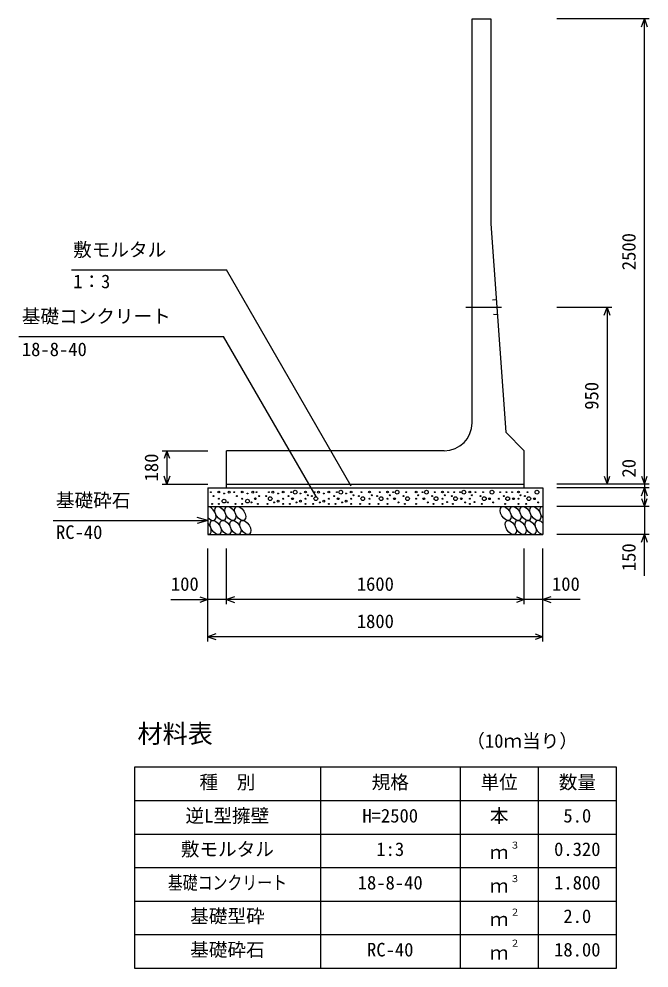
# Model space of a CAD drawing. Units: millimetres, scale not verified. Extents: x -67200 to 67200, y -23760 to 23760.
# Drawn here: x 51836 to 55220, y 870 to 5970 of the extents above; entities that cross this region are included whole.
import ezdxf
from ezdxf.enums import TextEntityAlignment as Align

# ---------------------------------------------------------------- set-up
doc = ezdxf.new("R2010")
doc.units = ezdxf.units.MM
doc.header["$LTSCALE"] = 80
doc.linetypes.add('CHAIN1', pattern=[8, 5, -1, 1, -1])
doc.linetypes.add('DOTTED', pattern=[1.75, 0.25, -1.5])
for name, color, linetype, lineweight in [('0-0_CENTER', 7, 'CHAIN1', 25), ('0-1_DIM', 7, 'Continuous', 25), ('0-3_HATCH', 6, 'Continuous', 25), ('0-4_HYO', 3, 'Continuous', 25), ('0-5_HYO2', 4, 'Continuous', 25), ('0-6_OUTLINE', 1, 'Continuous', 25), ('0-7_OUTLINE2', 4, 'DOTTED', 25), ('0-8_TXT', 7, 'Continuous', 25)]:
    doc.layers.add(name, color=color, linetype=linetype, lineweight=lineweight)
doc.styles.add('ＭＳ ゴシック', font='')
doc.styles.get('ＭＳ ゴシック').set_extended_font_data('MS Gothic')

msp = doc.modelspace()

# ---------------------------------------------------------------- linework, layer by layer
at = {"layer": '0-0_CENTER'}
msp.add_line((54427.65, 4420.44), (54236.66, 4420.44), dxfattribs=at)
at = {"layer": '0-1_DIM'}
for p, q in [((55220.5, 5970.44), (54725.5, 5970.44)), ((55195.5, 3470.44), (55195.5, 5970.44)), ((52117.4, 4621.85), (52949.82, 4621.85)), ((53621.09, 3459.17), (52949.82, 4621.85)), ((55020.5, 4420.44), (54725.5, 4420.44)), ((54995.5, 4420.44), (54995.5, 3470.44)), ((51835.79, 4264.34), (52935.34, 4264.34)), ((53431.6, 3404.78), (52935.34, 4264.34)), ((52605.5, 3650.44), (52850.5, 3650.44)), ((52630.5, 3650.44), (52630.5, 3470.44)), ((52605.5, 3470.44), (52850.5, 3470.44)), ((55220.5, 3470.44), (54725.5, 3470.44)), ((55195.5, 3470.44), (55195.5, 3450.44)), ((55220.5, 3450.44), (54725.5, 3450.44)), ((55195.5, 3450.44), (55195.5, 3350.44)), ((55220.5, 3350.44), (54725.5, 3350.44)), ((55195.5, 3350.44), (55195.5, 3200.44)), ((52850.5, 3275.44), (52792.54, 3290.97)), ((55220.5, 3200.44), (54725.5, 3200.44)), ((55195.5, 2977.2), (55195.5, 3200.44)), ((52850.5, 2625.44), (52850.5, 3125.44)), ((52950.5, 2825.44), (52950.5, 3125.44)), ((54550.5, 2825.44), (54550.5, 3125.44)), ((54550.5, 2825.44), (54550.5, 3125.44)), ((54650.5, 2625.44), (54650.5, 3125.44)), ((52650.96, 2850.44), (52850.5, 2850.44)), ((52950.5, 2850.44), (52850.5, 2850.44)), ((54550.5, 2850.44), (52950.5, 2850.44)), ((54650.5, 2850.44), (54550.5, 2850.44)), ((54850.04, 2850.44), (54650.5, 2850.44)), ((54650.5, 2650.44), (52850.5, 2650.44))]:
    msp.add_line(p, q, dxfattribs=at)
for points in [[(55180.11, 5928.15), (55195.5, 5970.44), (55210.89, 5928.15)], [(54980.11, 4378.15), (54995.5, 4420.44), (55010.89, 4378.15)], [(52645.89, 3608.15), (52630.5, 3650.44), (52615.11, 3608.15)], [(52645.89, 3512.73), (52630.5, 3470.44), (52615.11, 3512.73)], [(54980.11, 3512.73), (54995.5, 3470.44), (55010.89, 3512.73)], [(55180.11, 3512.73), (55195.5, 3470.44), (55210.89, 3512.73)], [(55180.11, 3408.15), (55195.5, 3450.44), (55210.89, 3408.15)], [(55180.11, 3392.73), (55195.5, 3350.44), (55210.89, 3392.73)], [(52020.18, 3275.44), (52850.5, 3275.44), (52792.54, 3259.91)], [(55180.11, 3158.15), (55195.5, 3200.44), (55210.89, 3158.15)], [(52808.21, 2865.83), (52850.5, 2850.44), (52808.21, 2835.05)], [(52992.79, 2865.83), (52950.5, 2850.44), (52992.79, 2835.05)], [(54508.21, 2865.83), (54550.5, 2850.44), (54508.21, 2835.05)], [(54692.79, 2865.83), (54650.5, 2850.44), (54692.79, 2835.05)], [(52892.79, 2665.83), (52850.5, 2650.44), (52892.79, 2635.05)], [(54608.21, 2665.83), (54650.5, 2650.44), (54608.21, 2635.05)]]:
    msp.add_lwpolyline(points, dxfattribs=at)
at = {"layer": '0-3_HATCH'}
for centre, radius in [((52866.47, 3427.62), 2.5), ((52909.36, 3428.49), 5), ((52937.4, 3420.62), 2.5), ((52965.44, 3427.62), 5), ((52992.57, 3427.62), 2.5), ((53035.47, 3428.49), 5), ((53063.51, 3420.62), 2.5), ((53091.54, 3427.62), 5), ((53112.57, 3427.62), 2.5), ((53178.43, 3427.62), 2.5), ((53199.46, 3427.62), 5), ((53227.49, 3420.62), 2.5), ((53255.53, 3428.49), 5), ((53298.43, 3427.62), 2.5), ((53319.46, 3427.62), 10), ((53347.49, 3420.62), 2.5), ((53375.53, 3428.49), 5), ((53423.65, 3427.62), 2.5), ((53444.68, 3427.62), 5), ((53472.72, 3420.62), 2.5), ((53500.76, 3428.49), 5), ((53543.65, 3427.62), 2.5), ((53564.68, 3427.62), 10), ((53592.72, 3420.62), 2.5), ((53620.76, 3428.49), 5), ((53675.58, 3427.62), 2.5), ((53719.2, 3428.49), 5), ((53774.01, 3427.62), 2.5), ((53816.19, 3428.49), 5), ((53845.89, 3427.62), 2.5), ((53866.92, 3427.62), 10), ((53916.29, 3427.62), 2.5), ((53969.58, 3428.49), 5), ((54003.55, 3427.62), 2.5), ((54024.58, 3427.62), 10), ((54069.26, 3427.62), 2.5), ((54111.44, 3428.49), 5), ((54141.13, 3427.62), 2.5), ((54174.39, 3427.62), 2.5), ((54205.17, 3427.62), 2.5), ((54226.21, 3427.62), 10), ((54257.97, 3428.49), 5), ((54287.67, 3427.62), 2.5), ((54328.68, 3427.62), 2.5), ((54376.84, 3427.62), 10), ((54420.93, 3427.62), 2.5), ((54454.18, 3427.62), 2.5), ((54484.97, 3427.62), 2.5), ((54519.37, 3428.49), 5), ((54567.85, 3427.62), 2.5), ((54618.49, 3427.62), 10), ((52873.48, 3364.59), 2.5), ((52880.49, 3406.61), 2.5), ((52909.36, 3392.6), 2.5), ((52909.36, 3364.59), 2.5), ((52937.4, 3379.47), 10), ((52958.43, 3372.47), 2.5), ((52999.58, 3364.59), 2.5), ((53006.59, 3406.61), 2.5), ((53035.47, 3392.6), 2.5), ((53035.47, 3364.59), 2.5), ((53063.51, 3379.47), 10), ((53084.53, 3372.47), 2.5), ((53105.56, 3392.6), 5), ((53119.58, 3364.59), 2.5), ((53126.59, 3406.61), 2.5), ((53164.41, 3406.61), 2.5), ((53171.42, 3364.59), 2.5), ((53185.44, 3392.6), 10), ((53206.47, 3372.47), 2.5), ((53227.49, 3379.47), 5), ((53255.53, 3392.6), 2.5), ((53255.53, 3364.59), 2.5), ((53284.41, 3406.61), 2.5), ((53291.42, 3364.59), 2.5), ((53305.44, 3392.6), 5), ((53326.47, 3372.47), 2.5), ((53347.49, 3379.47), 5), ((53375.53, 3392.6), 2.5), ((53375.53, 3364.59), 2.5), ((53386.87, 3410.93), 2.5), ((53409.63, 3406.61), 2.5), ((53416.64, 3364.59), 2.5), ((53430.66, 3392.6), 10), ((53451.69, 3372.47), 2.5), ((53472.72, 3379.47), 5), ((53500.76, 3392.6), 2.5), ((53500.76, 3364.59), 2.5), ((53529.63, 3406.61), 2.5), ((53536.64, 3364.59), 2.5), ((53550.66, 3392.6), 5), ((53571.69, 3372.47), 2.5), ((53592.72, 3379.47), 5), ((53620.76, 3392.6), 2.5), ((53620.76, 3364.59), 2.5), ((53632.1, 3410.93), 2.5), ((53661.56, 3406.61), 2.5), ((53668.57, 3364.59), 2.5), ((53682.59, 3392.6), 10), ((53719.2, 3392.6), 2.5), ((53719.2, 3364.59), 2.5), ((53730.54, 3410.93), 2.5), ((53760, 3406.61), 2.5), ((53767.01, 3364.59), 2.5), ((53781.03, 3392.6), 10), ((53816.19, 3392.6), 2.5), ((53816.19, 3364.59), 2.5), ((53827.53, 3410.93), 2.5), ((53852.9, 3392.6), 5), ((53873.93, 3372.47), 2.5), ((53902.27, 3406.61), 2.5), ((53909.28, 3364.59), 2.5), ((53923.3, 3392.6), 10), ((53969.58, 3392.6), 2.5), ((53969.58, 3364.59), 2.5), ((53980.92, 3410.93), 2.5), ((54010.56, 3392.6), 5), ((54031.59, 3372.47), 2.5), ((54055.24, 3406.61), 2.5), ((54062.25, 3364.59), 2.5), ((54076.27, 3392.6), 10), ((54111.44, 3392.6), 2.5), ((54111.44, 3364.59), 2.5), ((54122.78, 3410.93), 2.5), ((54136.09, 3374.25), 2.5), ((54160.37, 3406.61), 2.5), ((54167.38, 3364.59), 2.5), ((54181.4, 3392.6), 10), ((54212.19, 3392.6), 5), ((54233.21, 3372.47), 2.5), ((54257.97, 3392.6), 2.5), ((54257.97, 3364.59), 2.5), ((54269.31, 3410.93), 2.5), ((54282.63, 3374.25), 2.5), ((54314.66, 3406.61), 2.5), ((54321.67, 3364.59), 2.5), ((54335.69, 3392.6), 10), ((54362.82, 3392.6), 5), ((54383.85, 3372.47), 2.5), ((54414.49, 3392.6), 2.5), ((54440.16, 3406.61), 2.5), ((54447.17, 3364.59), 2.5), ((54461.19, 3392.6), 10), ((54491.98, 3392.6), 5), ((54519.37, 3392.6), 2.5), ((54519.37, 3364.59), 2.5), ((54530.71, 3410.93), 2.5), ((54553.83, 3406.61), 2.5), ((54560.84, 3364.59), 2.5), ((54574.86, 3392.6), 10), ((54604.47, 3392.6), 5), ((54625.49, 3372.47), 2.5)]:
    msp.add_circle(centre, radius, dxfattribs=at)
for centre, start_param, end_param in [((52864.36, 3312.93), 1.8420047, 5.9474138), ((54662.86, 3312.93), 5.8918262, 8.1807776), ((54637.54, 3237.94), 5.0173796, 9.0552242), ((52839.04, 3237.94), 2.7173119, 5.0721066)]:
    msp.add_ellipse(centre, major_axis=(-21.81, 35.31), ratio=0.5792, start_param=start_param, end_param=end_param, dxfattribs=at)
for centre in [(52917.57, 3312.93), (52970.78, 3312.93), (53023.99, 3312.93), (54450.03, 3312.93), (54503.24, 3312.93), (54556.45, 3312.93), (54609.66, 3312.93), (52892.25, 3237.94), (52945.46, 3237.94), (52998.66, 3237.94), (53051.87, 3237.94), (54477.92, 3237.94), (54531.13, 3237.94), (54584.34, 3237.94)]:
    msp.add_ellipse(centre, major_axis=(-21.81, 35.31), ratio=0.5792, dxfattribs=at)
at = {"layer": '0-4_HYO'}
for p, q in [((53455.5, 1950.44), (53455.5, 870.44)), ((54205.5, 1950.44), (54205.5, 870.44)), ((54625.5, 1950.44), (54625.5, 870.44)), ((52455.5, 1770.44), (55045.5, 1770.44))]:
    msp.add_line(p, q, dxfattribs=at)
msp.add_lwpolyline([(52455.5, 870.44), (55045.5, 870.44), (55045.5, 1950.44), (52455.5, 1950.44)], close=True, dxfattribs=at)
at = {"layer": '0-5_HYO2'}
for p, q in [((52455.5, 1590.44), (55045.5, 1590.44)), ((52455.5, 1410.44), (55045.5, 1410.44)), ((52455.5, 1230.44), (55045.5, 1230.44)), ((52455.5, 1050.44), (55045.5, 1050.44))]:
    msp.add_line(p, q, dxfattribs=at)
at = {"layer": '0-6_OUTLINE'}
for p, q in [((54270.5, 5970.44), (54370.5, 5970.44)), ((54270.5, 3800.44), (54270.5, 5970.44)), ((54370.5, 5970.44), (54370.5, 4870.44)), ((52950.5, 3450.44), (52950.5, 3650.44)), ((54120.5, 3650.44), (52950.5, 3650.44)), ((54550.5, 3450.44), (54550.5, 3650.44)), ((52950.5, 3470.44), (54550.5, 3470.44)), ((52850.5, 3450.44), (52850.5, 3200.44)), ((52850.5, 3350.44), (54650.5, 3350.44)), ((52850.5, 3200.44), (54650.5, 3200.44))]:
    msp.add_line(p, q, dxfattribs=at)
for points in [[(54370.5, 4870.44), (54450.5, 3750.44), (54550.5, 3650.44)], [(52850.5, 3450.44), (54650.5, 3450.44), (54650.5, 3200.44)]]:
    msp.add_lwpolyline(points, dxfattribs=at)
msp.add_arc((54120.5, 3800.44), 150, 270, 0, dxfattribs=at)
at = {"layer": '0-7_OUTLINE2'}
for p, q in [((54399.79, 4460.44), (54270.5, 4451.21)), ((54405.5, 4380.44), (54270.5, 4389.7))]:
    msp.add_line(p, q, dxfattribs=at)

# ---------------------------------------------------------------- texts
at = {"layer": '0-1_DIM', "style": 'ＭＳ ゴシック'}
for s, p in [('2500', (55170.5, 4620.44)), ('950', (54970.5, 3870.44)), ('180', (52605.5, 3485.44)), ('20', (55170.5, 3506.4)), ('150', (55170.5, 3003.12))]:
    msp.add_text(s, height=73.31, rotation=90, dxfattribs=at).set_placement(p, align=Align.BOTTOM_LEFT)
for s, p in [('敷モルタル', (52126.76, 4671.85)), ('1：3', (52126.76, 4501.73)), ('基礎コンクリート', (51851.17, 4314.34)), ('18-8-40', (51851.17, 4136.71)), ('基礎砕石', (52034.51, 3325.44)), ('RC-40', (52034.51, 3154.06)), ('100', (52651.86, 2875.44)), ('1600', (53650.5, 2875.44)), ('100', (54699.14, 2875.44)), ('1800', (53650.5, 2675.44))]:
    msp.add_text(s, height=73.31, dxfattribs=at).set_placement(p, align=Align.BOTTOM_LEFT)
at = {"layer": '0-8_TXT', "style": 'ＭＳ ゴシック'}
for s, height, p in [('材料表', 98.97, (52472.17, 2050.44)), ('（10ｍ当り）', 73.31, (54238.83, 2032.11)), ('種\u3000別', 73.31, (52805.5, 1810.44)), ('規格', 73.31, (53730.5, 1810.44)), ('単位', 73.31, (54315.5, 1810.44)), ('数量', 73.31, (54735.5, 1810.44)), ('逆L型擁壁', 73.31, (52730.5, 1630.44)), ('本', 73.31, (54365.5, 1630.44)), ('H=2500', 73.31, (53680.5, 1630.44)), ('5.0', 73.31, (54760.5, 1630.44)), ('敷モルタル', 73.31, (52705.5, 1450.44)), ('1:3', 73.31, (53755.5, 1450.44)), ('３', 36.66, (54474.74, 1501.06)), ('0.320', 73.31, (54710.5, 1450.44)), ('ｍ', 73.31, (54365.5, 1433.77)), ('18-8-40', 73.31, (53655.5, 1270.44)), ('ｍ', 73.31, (54365.5, 1253.77)), ('３', 36.66, (54474.74, 1321.06)), ('1.800', 73.31, (54710.5, 1270.44)), ('基礎型砕', 73.31, (52755.5, 1090.44)), ('２', 36.66, (54474.74, 1141.06)), ('2.0', 73.31, (54760.5, 1090.44)), ('ｍ', 73.31, (54365.5, 1073.77)), ('２', 36.66, (54474.74, 974.39)), ('基礎砕石', 73.31, (52755.5, 910.44)), ('RC-40', 73.31, (53705.5, 910.44)), ('ｍ', 73.31, (54365.5, 893.77)), ('18.00', 73.31, (54710.5, 910.44))]:
    msp.add_text(s, height=height, dxfattribs=at).set_placement(p, align=Align.BOTTOM_LEFT)
at = {"layer": '0-8_TXT', "style": 'ＭＳ ゴシック', "width": 0.8}
msp.add_text('基礎コンクリート', height=73.31, dxfattribs=at).set_placement((52635.5, 1270.44), align=Align.BOTTOM_LEFT)

doc.saveas('drawing.dxf')
